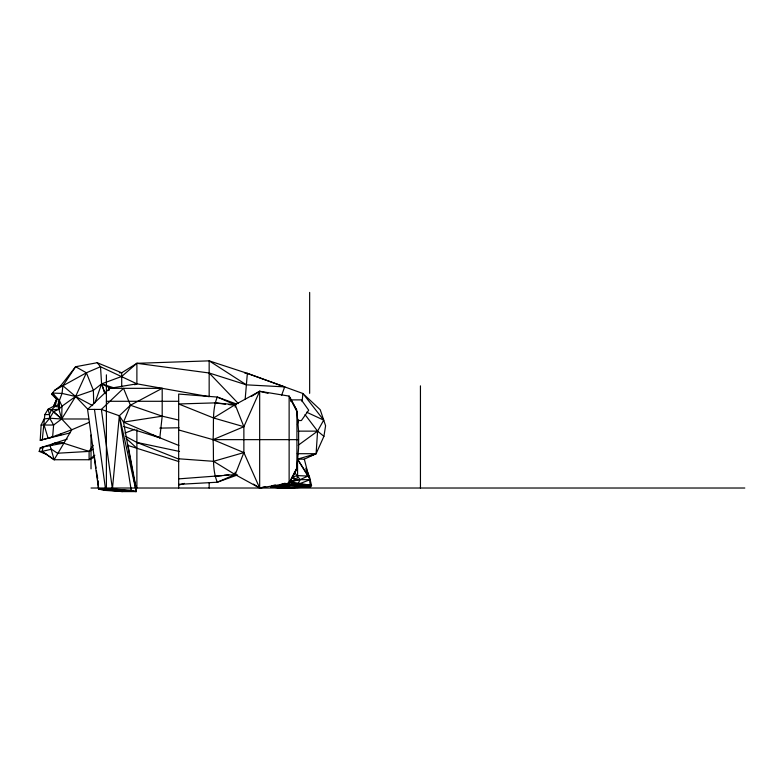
<?xml version="1.0" encoding="UTF-8"?>
<svg xmlns="http://www.w3.org/2000/svg" width="784" height="784" viewBox="0 0 784 784"><rect width="100%" height="100%" fill="white"/><g stroke="black" fill="none" stroke-linecap="round" stroke-linejoin="round"><path stroke-width="1.18" d="M306.025 468.146L309.553 477.133L311.513 485.443C307.318 486.688 282.309 480.572 282.857 487.805M89.454 422.262L71.765 429.769L61.711 418.989L61.965 406.2L59.398 400.477L52.469 393.078L62.034 393.421L75.607 396.488L92.708 405.632M236.425 403.966L217.286 397.057C211.729 410.404 214.179 425.555 213.013 439.648C214.179 453.74 211.729 468.891 217.286 482.229L237.552 474.928M285.582 487.824L285.582 484.385M108.956 389.766L109.045 387.463L101.587 383.895L100.509 366.726L97.196 362.718L75.607 366.726L60.701 385.787L54.606 390.354L51.558 394.234L56.703 399.232L56.703 401.555M41.131 425.026L53.616 425.026L61.711 418.989L58.898 409.228L59.398 400.477L58.898 407.004L53.616 406.2L48.118 409.228L44.835 414.569L42.277 439.746L40.219 440.236L41.131 425.026L44.08 418.989L49.676 418.215L61.711 418.989L88.631 418.989M245.176 399.066L247.362 373.37L209.161 360.856L136.886 363.315L121.706 372.782L119.374 372.782M281.534 395.499L284.69 386.884L246.392 384.846L209.161 360.856L209.161 396.704L136.886 383.827L109.721 388.335L87.573 409.415L98.617 488.991L112.416 488.991L119.344 415.775L130.418 405.23L162.19 388.335L162.19 416.177L159.828 437.805L123.705 426.506M302.105 401.604L302.889 393.49L247.362 373.37L244.98 373.351M310.386 483.267L310.141 479.651L297.489 459.169L304.319 459.169L316.109 453.701L323.91 436.325L325.595 425.771L320.225 409.728L302.889 393.49L323.704 420.136L317.579 431.141L298.243 445.243M42.277 439.746L52.636 436.845L53.616 425.026L49.676 418.215L49.461 414.569L51.391 409.924L55.301 406.2L56.664 399.193L52.469 393.078M94.158 457.219L89.102 459.738L54.145 459.738L42.169 451.408L43.081 446.949L63.514 443.136L89.102 451.408L93.306 449.203M293.343 480.857L296.764 479.651L297.606 475.614L297.499 460.335M297.401 424.379L298.606 419.871M46.256 454.289L39.2 451.408L40.249 447.889L43.081 446.949M94.952 402.858L101.587 383.895L121.706 376.457L136.886 363.315L209.161 372.988L246.392 384.846M178.674 478.877L235.161 474.604L243.873 452.584L243.873 426.712L235.161 404.681L215.022 402.888L178.674 403.966L213.542 417.97L243.873 426.712L259.671 391.265L289.129 396.106L296.93 411.286L298.616 431.514L298.616 447.782L296.93 468.009L289.129 483.179L259.671 488.02L235.161 474.604L213.542 461.315L178.674 458.787M108.8 390.589L109.721 388.335L162.19 388.335M97.833 480.592L98.617 488.991L103.635 490.294L122.451 491.588L136.249 491.588L123.519 422.135L130.418 405.23L123.519 388.335L101.371 409.415L87.573 409.415M136.886 363.315L136.886 383.827L100.509 366.726L86.397 372.782L75.607 396.488L61.711 418.989L51.391 409.924L48.118 409.228L49.461 414.569L44.835 414.569M297.734 487.56L297.734 484.424L300.105 479.622L308.014 476.074L309.553 477.133L307.544 474.134M39.2 451.408L42.169 451.408L54.145 459.738L71.765 429.769L49.902 437.864M290.599 480.416L296.734 469.4M113.886 387.845L101.587 383.895L93.384 390.354L75.607 396.488L61.965 406.2L58.898 409.228L53.616 411.718L49.676 418.215L44.08 425.026L48.118 438.295M280.241 487.795L279.594 484.796L311.513 485.443L310.631 486.884L292.03 487.864L277.614 487.775L271.009 486.913L271.862 485.835L282.857 485.59L292.03 487.864L311.513 485.443L289.962 481.807L296.764 479.651L310.141 479.651L310.141 485.512M94.854 455.239L89.102 459.738L89.102 451.408L93.178 445.302M251.399 396.459L259.671 391.265L268.001 393.313M213.542 417.97L235.161 404.681L259.671 391.265L259.671 488.02L265.619 486.56M93.717 403.76L93.384 390.354L86.397 372.782L54.606 390.354M235.827 474.212L217.286 482.229L178.674 484.355M134.721 384.758L136.886 383.827M243.873 426.712L213.013 439.648L178.674 429.955M309.298 456.435L316.109 453.701L317.579 431.141L305.015 414.599M285.111 483.228L279.594 484.796L297.734 484.424L310.141 479.651M55.301 406.2L57.575 405.348L62.034 393.421L62.906 385.787L75.607 366.726L86.397 372.782M124.96 433.033L134.721 429.348M67.287 439.069L40.249 447.889L42.65 447.889M289.962 481.807L296.764 479.651L292.393 476.878L292.393 477.632L295.568 480.151L289.953 481.376M178.674 485.09L184.495 483.414M213.542 461.315L243.873 452.584L259.671 488.02L253.467 484.13M272.999 485.531L275.272 484.924M40.219 440.236L69.874 432.974M42.169 451.408L51.46 449.212L57.467 453.23L89.102 451.408M289.992 481.239L296.764 479.651M277.36 485.717L277.614 487.775L279.79 487.276M289.257 482.101L300.105 479.622L294.392 472.154M136.249 491.588L131.232 490.294L119.344 415.775L136.249 491.588L112.416 488.991L101.371 409.415L119.344 415.775L123.519 422.135L162.19 416.177L178.634 420.048M215.022 476.407L221.931 475.565M224.234 475.28L228.85 474.722M233.456 474.163L235.759 473.879M279.418 486.913L271.009 486.913L282.857 485.59M277.614 487.775L311.513 485.443L279.594 484.796M51.391 409.924L58.898 409.228M159.779 428.123L179.046 427.77M271.009 486.913L288.071 486.658L285.65 485.355L288.071 484.218L288.424 482.297L297.734 484.424M271.862 485.835L286.444 485.688M297.185 485.58L311.513 485.443M60.701 385.787L62.906 385.787L75.607 396.488L88.053 409.473M51.558 394.234L52.224 394.234M290.394 399.879L301.379 399.879L308.7 410.208L301.379 420.538L297.714 420.538M106.399 401.29L178.674 401.29M298.038 431.141L317.579 431.141L323.91 436.325M298.616 439.648L213.013 439.648L243.873 452.584M54.841 443.136L63.514 443.136L54.145 443.362L50.205 446.018L54.145 459.738M297.254 453.701L316.109 453.701L297.489 459.169L308.788 476.603L304.319 459.169M303.428 486.884L310.631 486.884L305.956 486.462M91.022 488.02L744.8 488.02M103.635 490.294L131.232 490.294L112.416 488.991M98.617 488.991L122.451 491.588M215.022 402.888L225.39 404.152M228.85 404.573L232.299 404.985M125.754 436.433L136.886 442.431L179.546 451.466M127.547 445.322L178.86 461.57M130.418 405.23L162.19 416.177M247.362 373.37L284.69 386.884M136.886 442.431L178.674 459.061M152.184 434.708L178.889 445.498M97.196 362.718L121.706 372.782L121.706 386.884M235.827 405.083L217.286 397.057L178.674 394.058L178.674 488.02M123.519 422.135L159.828 437.805M306.652 412.208L323.704 420.136M292.393 477.632L295.46 479.083M53.616 411.718L61.711 418.989M126.175 438.374L136.886 448.252M295.568 480.151L292.393 476.878L297.606 475.614L308.014 476.074L306.76 474.153M209.161 372.988L238.414 403.603M307.485 474.8L308.788 476.603L306.034 468.969M296.734 409.885L290.599 398.88L290.599 401.271M105.252 393.715L101.587 383.895L104.674 393.137M109.045 387.463L109.476 388.786M133.79 478.113L136.249 488.697L127.841 444.714M94.305 456.151L96.03 468.126M96.373 470.527L97.579 478.916M97.931 481.307L98.441 484.904M94.472 409.415L105.517 488.991M98.147 481.249L98.382 483.679M97.383 475.79L97.608 478.191M420.44 385.855L420.44 488.02M309.651 292.412L309.651 393.343M235.161 404.681L235.161 407.092M235.161 472.193L235.161 474.604M209.161 482.738L209.161 488.02M136.886 429.681L136.886 488.02M106.399 374.84L106.399 488.02M91.022 435.061L91.022 468.861M60.701 433.866L60.701 435.218M56.703 435.345L56.703 436.198M56.664 399.193L53.616 406.2L56.703 399.232M296.93 468.009L289.129 483.179L289.129 396.106L296.93 411.286L296.93 468.009"/></g></svg>
